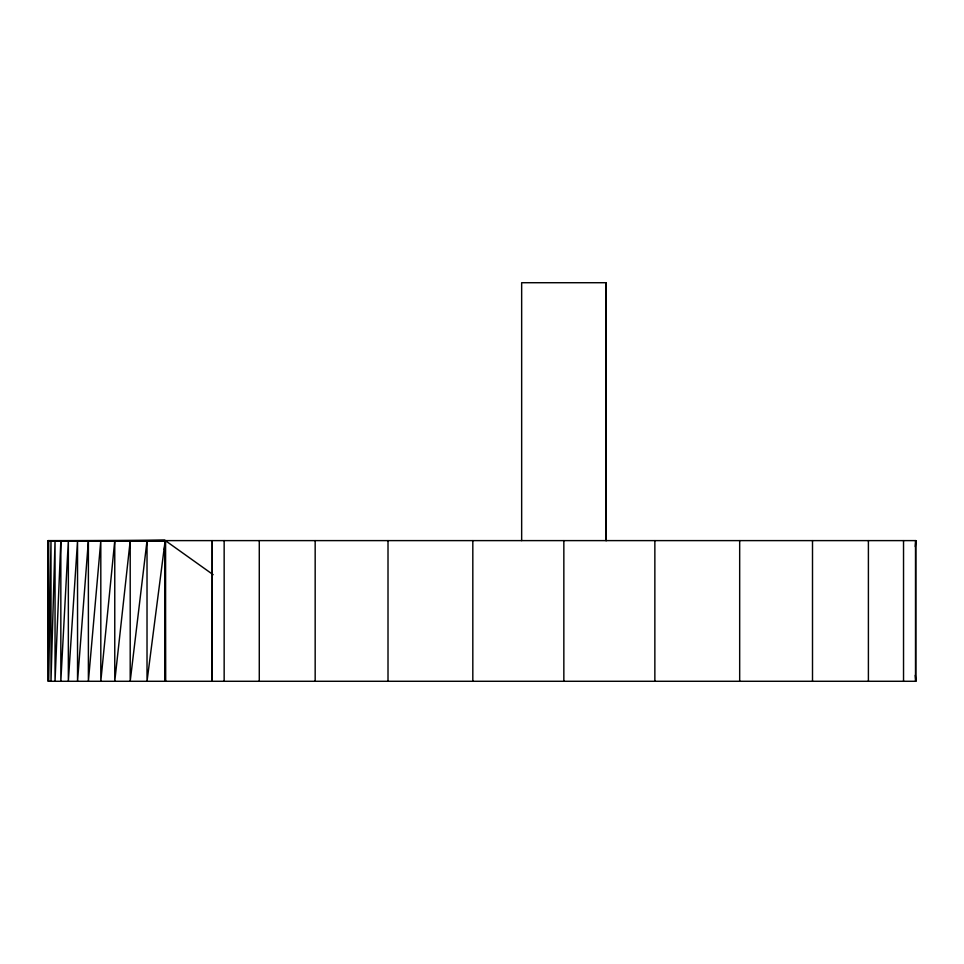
<?xml version="1.0" encoding="UTF-8"?>
<svg xmlns="http://www.w3.org/2000/svg" width="964" height="964" viewBox="0 0 964 964"><rect width="100%" height="100%" fill="white"/><g stroke="black" fill="none" stroke-linecap="round" stroke-linejoin="round"><path stroke-width="1.45" d="M48.26 681.283L48.2 540.611L48.26 681.283L915.8 681.283L915.8 540.611L48.2 540.611M165.374 540.611L165.374 681.283L165.169 540.611L60.84 540.732L55.044 681.283L55.044 540.732L50.996 681.283L50.996 540.732L48.706 681.283L48.706 540.732L165.374 540.611L213.152 574.689M165.169 681.283L165.169 540.611L88.387 540.732L77.542 681.283L77.542 540.732L68.348 681.283L68.348 540.732L60.84 681.283L60.84 540.732M915.294 546.6L915.8 540.611M114.764 540.732L114.764 681.283L130.2 540.732L165.169 540.611L147.022 540.732L147.022 681.283L165.169 540.611L114.764 540.732L100.81 681.283L100.81 540.732L88.387 681.283L88.387 540.732M164.338 549.492L165.495 540.611L165.495 681.283M48.706 540.732L147.022 540.732L130.2 681.283L130.2 540.732M915.282 675.294L915.8 681.283M915.511 540.611L915.511 681.283M903.533 540.611L903.533 681.283M868.395 540.611L868.395 681.283M812.507 540.611L812.507 681.283M739.677 540.611L739.677 681.283M654.857 540.611L654.857 681.283M606.211 540.611L606.211 282.717L521.657 282.717L521.657 540.611M606.031 282.717L606.031 540.611M563.844 540.611L563.844 681.283M472.818 540.611L472.818 681.283M388.01 540.611L388.01 681.283M315.168 540.611L315.168 681.283M259.28 540.611L259.28 681.283M224.154 540.611L224.154 681.283M212.261 681.283L212.261 540.611L212.164 681.283"/></g></svg>
